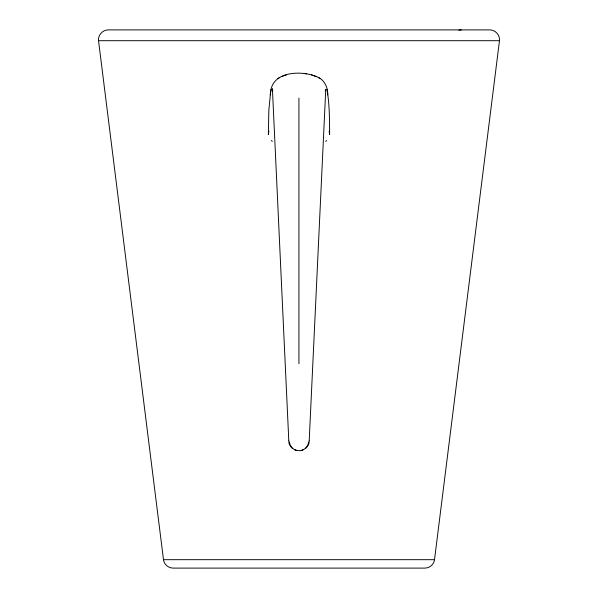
<?xml version="1.0" encoding="UTF-8"?>
<svg xmlns="http://www.w3.org/2000/svg" width="598" height="598" viewBox="0 0 598 598"><rect width="100%" height="100%" fill="white"/><g stroke="black" fill="none" stroke-linecap="round" stroke-linejoin="round"><path stroke-width="0.9" d="M309.233 440.083L325.761 89.244L325.252 90.918L325.589 89.894L325.417 90.403M98.528 40.701C97.93 35.147 102.482 30.005 108.059 29.9L489.941 29.9C495.518 30.005 500.07 35.147 499.472 40.701L434.514 559.683C433.991 564.385 429.745 568.003 425.066 568.1L172.934 568.1C168.255 568.003 164.009 564.385 163.486 559.683L98.528 40.701L499.472 40.701M270.58 92.421L268.846 110.069L268.367 134.565L268.876 131.104M270.677 91.935C272.322 71.177 301.444 70.34 316.178 76.507C324.153 79.003 327.883 87.054 327.801 94.933C329.595 108.059 329.543 121.349 329.633 134.565L329.124 131.104M270.199 94.933L271.058 89.468M308.067 445.54L308.493 444.673A9.127 9.015 0 0 0 309.173 440.315M325.805 141.569L326.418 140.388M307.544 446.37L305.436 448.552M279.729 77.501L277.846 78.607M281.822 76.507L286.479 74.892M163.396 559.683L434.604 559.683M304.031 73.442L306.497 73.838M311.521 74.892L316.178 76.507M320.154 78.607L318.271 77.501M292.564 448.552L290.456 446.37M271.582 140.388L272.195 141.569M289.933 445.54L289.507 444.673A9.127 9.015 0 0 1 288.827 440.315M272.583 90.403L272.748 90.918L272.24 89.244L272.583 91.001L272.299 88.9L272.583 91.001M326.942 89.468L327.323 91.935M327.42 92.421L327.801 94.933M272.471 90.208L288.767 440.083M298.933 98.117L298.933 363.763M303.687 449.606A10.734 10.6 0 0 1 300.854 450.511M297.146 450.511A10.734 10.6 0 0 1 294.313 449.606M458.883 30.229A9.613 9.613 0 0 1 461.364 29.9M308.583 442.027A9.62 9.493 0 0 1 289.417 442.027"/></g></svg>
